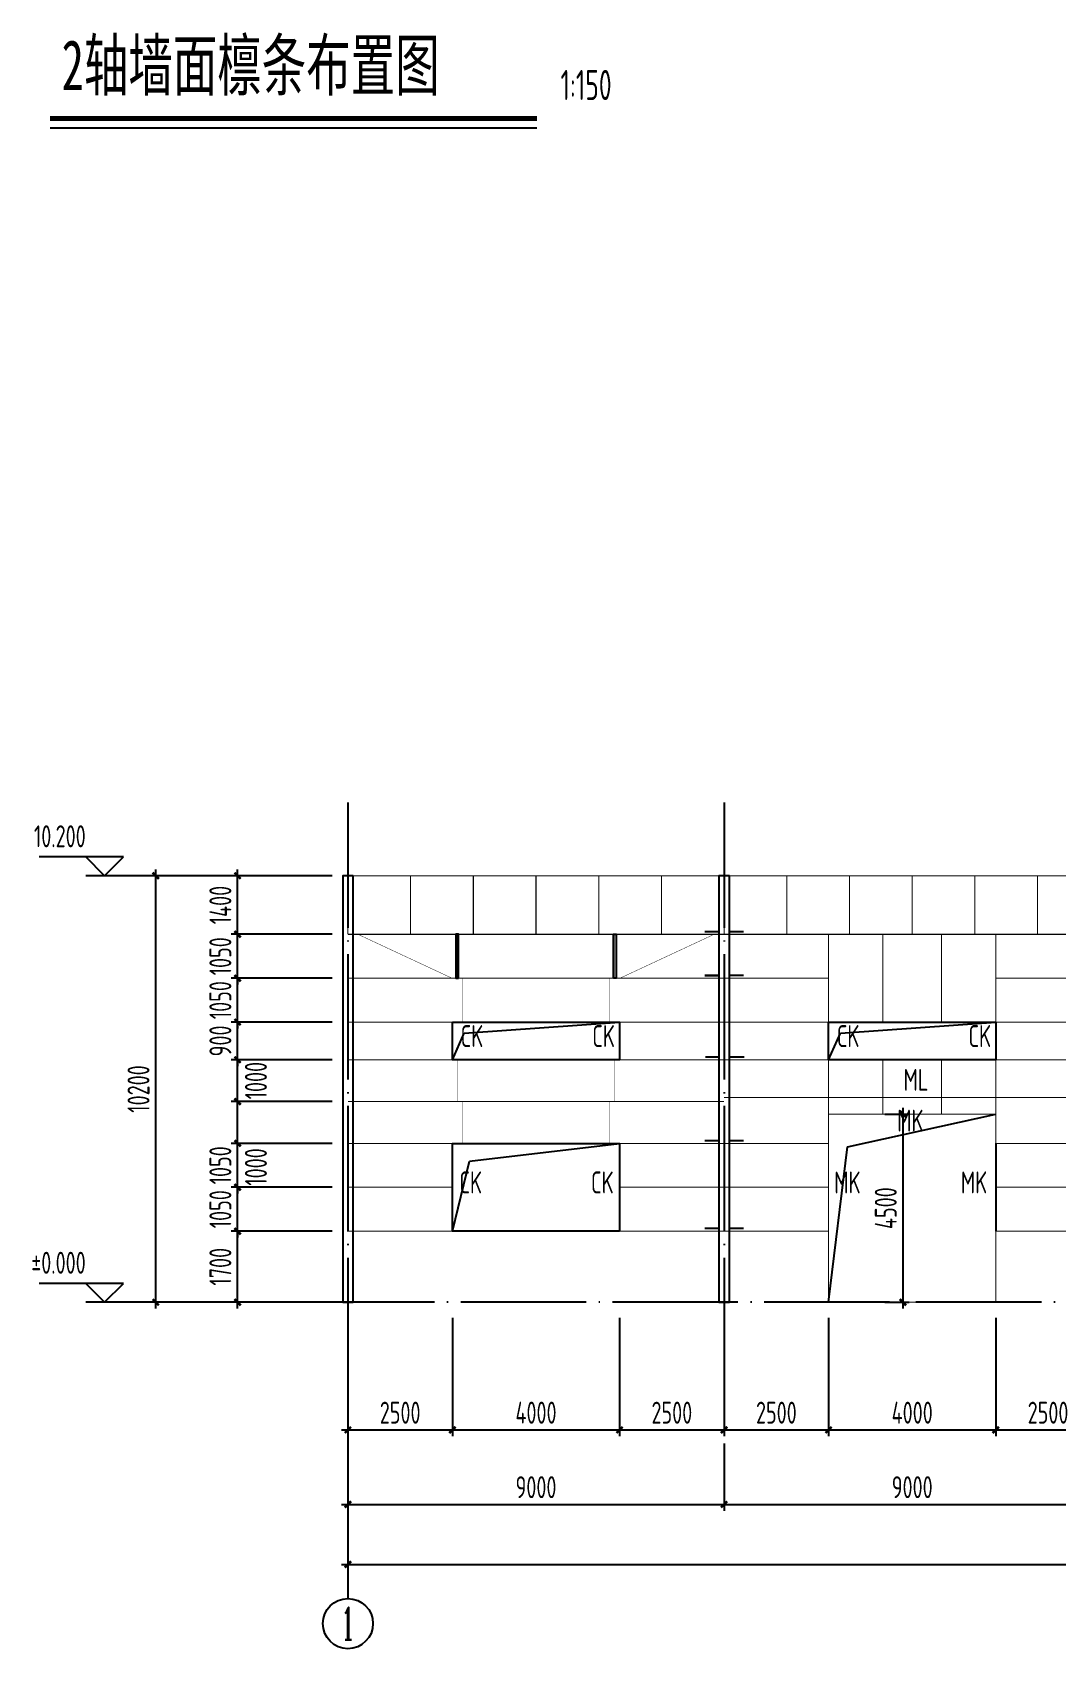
# Model space of a CAD drawing. Extents: x 753177 to 2169292, y -530934 to -273477.
# Drawn here: x 1759913 to 1784419, y -508608 to -469951 of the extents above; entities that cross this region are included whole.
import ezdxf
from ezdxf.enums import TextEntityAlignment as Align

# ---------------------------------------------------------------- set-up
doc = ezdxf.new("R2010")
doc.units = 0
doc.header["$LTSCALE"] = 1500
doc.header["$MEASUREMENT"] = 0
doc.linetypes.add('DOTE', pattern=[2.42, 2, -0.2, 0.02, -0.2])
doc.layers.get('Defpoints').update_dxf_attribs({"color": 252})
for name, color, linetype in [('AXIS', 3, 'Continuous'), ('AXIS_TEXT', 7, 'Continuous'), ('BOLT', 252, 'Continuous'), ('DIM', 3, 'Continuous'), ('NUM', 7, 'Continuous'), ('TEXT', 7, 'Continuous'), ('THIN', 7, 'Continuous'), ('WINDOW', 4, 'Continuous')]:
    doc.layers.add(name, color=color, linetype=linetype)
doc.styles.add('_TCH_AXIS', font='COMPLEX', dxfattribs={"bigfont": 'GBCBIG'})
doc.styles.add('COMPLEX', font='COMPLEX')
doc.styles.add('H500', font='Tssdeng.shx', dxfattribs={"width": 0.65, "height": 500, "bigfont": 'tssdchn.shx'})
doc.styles.add('TSSD_Dimension', font='Tssdeng.shx', dxfattribs={"width": 0.7, "bigfont": 'hztxt.shx'})
doc.styles.add('TSSD_Label', font='Tssdeng.shx', dxfattribs={"width": 0.7, "bigfont": 'hztxt.shx'})
doc.styles.add('图名', font='simhei.ttf', dxfattribs={"width": 0.7, "height": 600})
doc.dimstyles.new('TSSD_150_150', dxfattribs={"dimtxt": 525, "dimasz": 150, "dimexe": 150, "dimexo": 375, "dimgap": 150, "dimtad": 1, "dimdec": 0, "dimzin": 0, "dimdsep": 46, "dimtxsty": 'TSSD_Dimension', "dimblk": 'ARCHTICK', "dimblk1": 'ARCHTICK', "dimblk2": 'ARCHTICK', "dimcen": 0, "dimdle": 150, "dimclrt": 7, "dimadec": 0, "dimazin": 0, "dimtfac": 1, "dimtdec": 0, "dimtix": 1, "dimtmove": 2, "dimatfit": 3, "dimfxl": 0, "dimtolj": 1, "dimtzin": 0, "dimarcsym": 0})

# ---------------------------------------------------------------- blocks, each defined once
blk = doc.blocks.new('_ArchTick')
at = {"color": 0, "linetype": 'ByBlock', "const_width": 0.4}
blk.add_lwpolyline([(-0.5, -0.5), (0.5, 0.5)], dxfattribs=at)
blk = doc.blocks.new('*D1250')
at = {"layer": 'AXIS', "color": 0, "lineweight": -2, "transparency": 16777216}
for p, q in [((1776463, -503698), (1776463, -505308)), ((1785463, -503698), (1785463, -505308)), ((1776313, -505158), (1785613, -505158))]:
    blk.add_line(p, q, dxfattribs=at)
at = {"layer": 'Defpoints', "color": 0, "transparency": 16777216}
for p in [(1776463, -503323), (1785463, -503323), (1785463, -505158)]:
    blk.add_point(p, dxfattribs=at)
at = {"layer": 'AXIS', "color": 0, "lineweight": -2, "transparency": 16777216, "xscale": 150, "yscale": 150, "zscale": 150, "rotation": 180}
blk.add_blockref('_ArchTick', (1776463, -505158), dxfattribs=at)
at = {"layer": 'AXIS', "color": 0, "lineweight": -2, "transparency": 16777216, "xscale": 150, "yscale": 150, "zscale": 150}
blk.add_blockref('_ArchTick', (1785463, -505158), dxfattribs=at)
at = {"layer": 'AXIS', "color": 7, "transparency": 16777216, "insert": (1780963, -504746), "char_height": 525, "attachment_point": 5, "style": 'TSSD_Dimension'}
blk.add_mtext('\\A1;9000', dxfattribs=at)
blk = doc.blocks.new('_AXISO')
blk.add_circle((0, 0), 0.5)
at = {"layer": 'AXIS_TEXT', "style": 'COMPLEX', "width": 1.041667}
blk.add_attdef('A', text='', height=0.56, dxfattribs=at).set_placement((-0.25, -0.28), (0.25, -0.28), align=Align.FIT)
blk = doc.blocks.new('*D1252')
at = {"layer": 'Defpoints', "color": 0, "transparency": 16777216}
for p in [(1767463, -504128), (1803463, -504128), (1803463, -506595)]:
    blk.add_point(p, dxfattribs=at)
at = {"layer": 'DIM', "color": 0, "lineweight": -2, "transparency": 16777216}
for p, q in [((1767463, -504503), (1767463, -506745)), ((1803463, -504503), (1803463, -506745)), ((1767313, -506595), (1803613, -506595))]:
    blk.add_line(p, q, dxfattribs=at)
at = {"layer": 'DIM', "color": 0, "lineweight": -2, "transparency": 16777216, "xscale": 150, "yscale": 150, "zscale": 150, "rotation": 180}
blk.add_blockref('_ArchTick', (1767463, -506595), dxfattribs=at)
at = {"layer": 'DIM', "color": 0, "lineweight": -2, "transparency": 16777216, "xscale": 150, "yscale": 150, "zscale": 150}
blk.add_blockref('_ArchTick', (1803463, -506595), dxfattribs=at)
at = {"layer": 'DIM', "color": 7, "transparency": 16777216, "insert": (1785463, -506183), "char_height": 525, "attachment_point": 5, "style": 'TSSD_Dimension'}
blk.add_mtext('\\A1;36000', dxfattribs=at)
blk = doc.blocks.new('*D1253')
at = {"layer": 'AXIS', "color": 0, "lineweight": -2, "transparency": 16777216}
for p, q in [((1767463, -503698), (1767463, -505308)), ((1776463, -503698), (1776463, -505308)), ((1767313, -505158), (1776613, -505158))]:
    blk.add_line(p, q, dxfattribs=at)
at = {"layer": 'Defpoints', "color": 0, "transparency": 16777216}
for p in [(1767463, -503323), (1776463, -503323), (1776463, -505158)]:
    blk.add_point(p, dxfattribs=at)
at = {"layer": 'AXIS', "color": 0, "lineweight": -2, "transparency": 16777216, "xscale": 150, "yscale": 150, "zscale": 150, "rotation": 180}
blk.add_blockref('_ArchTick', (1767463, -505158), dxfattribs=at)
at = {"layer": 'AXIS', "color": 0, "lineweight": -2, "transparency": 16777216, "xscale": 150, "yscale": 150, "zscale": 150}
blk.add_blockref('_ArchTick', (1776463, -505158), dxfattribs=at)
at = {"layer": 'AXIS', "color": 7, "transparency": 16777216, "insert": (1771963, -504746), "char_height": 525, "attachment_point": 5, "style": 'TSSD_Dimension'}
blk.add_mtext('\\A1;9000', dxfattribs=at)
blk = doc.blocks.new('*D1231')
at = {"layer": 'Defpoints', "color": 0, "transparency": 16777216}
for p in [(1764824, -498623), (1767463, -498623), (1767463, -500323)]:
    blk.add_point(p, dxfattribs=at)
at = {"layer": 'DIM', "color": 0, "lineweight": -2, "transparency": 16777216}
for p, q in [((1767088, -498623), (1764674, -498623)), ((1764824, -500473), (1764824, -498473)), ((1767088, -500323), (1764674, -500323))]:
    blk.add_line(p, q, dxfattribs=at)
at = {"layer": 'DIM', "color": 0, "lineweight": -2, "transparency": 16777216, "xscale": 150, "yscale": 150, "zscale": 150}
for p, rotation in [((1764824, -498623), 90), ((1764824, -500323), 270)]:
    blk.add_blockref('_ArchTick', p, dxfattribs=dict(at, rotation=rotation))
at = {"layer": 'DIM', "color": 7, "transparency": 16777216, "insert": (1764412, -499473), "char_height": 525, "attachment_point": 5, "rotation": 90, "style": 'TSSD_Dimension'}
blk.add_mtext('\\A1;1700', dxfattribs=at)
blk = doc.blocks.new('*D1232')
at = {"layer": 'Defpoints', "color": 0, "transparency": 16777216}
for p in [(1764824, -497573), (1767463, -497573), (1767463, -498623)]:
    blk.add_point(p, dxfattribs=at)
at = {"layer": 'DIM', "color": 0, "lineweight": -2, "transparency": 16777216}
for p, q in [((1764824, -497573), (1764824, -497423)), ((1767088, -497573), (1764674, -497573)), ((1764824, -498623), (1764824, -497573)), ((1767088, -498623), (1764674, -498623)), ((1764824, -498623), (1764824, -498773))]:
    blk.add_line(p, q, dxfattribs=at)
at = {"layer": 'DIM', "color": 0, "lineweight": -2, "transparency": 16777216, "xscale": 150, "yscale": 150, "zscale": 150}
for p, rotation in [((1764824, -497573), 270), ((1764824, -498623), 90)]:
    blk.add_blockref('_ArchTick', p, dxfattribs=dict(at, rotation=rotation))
at = {"layer": 'DIM', "color": 7, "transparency": 16777216, "insert": (1764412, -498098), "char_height": 525, "attachment_point": 5, "rotation": 90, "style": 'TSSD_Dimension'}
blk.add_mtext('\\A1;1050', dxfattribs=at)
blk = doc.blocks.new('*D1233')
at = {"layer": 'Defpoints', "color": 0, "transparency": 16777216}
for p in [(1764824, -495523), (1767463, -495523), (1767463, -496523)]:
    blk.add_point(p, dxfattribs=at)
at = {"layer": 'DIM', "color": 0, "lineweight": -2, "transparency": 16777216}
for p, q in [((1767088, -495523), (1764674, -495523)), ((1764824, -496673), (1764824, -495373)), ((1767088, -496523), (1764674, -496523))]:
    blk.add_line(p, q, dxfattribs=at)
at = {"layer": 'DIM', "color": 0, "lineweight": -2, "transparency": 16777216, "xscale": 150, "yscale": 150, "zscale": 150}
for p, rotation in [((1764824, -495523), 90), ((1764824, -496523), 270)]:
    blk.add_blockref('_ArchTick', p, dxfattribs=dict(at, rotation=rotation))
at = {"layer": 'DIM', "color": 7, "transparency": 16777216, "insert": (1765262, -497088), "char_height": 525, "attachment_point": 5, "rotation": 90, "style": 'TSSD_Dimension'}
blk.add_mtext('\\A1;1000', dxfattribs=at)
blk = doc.blocks.new('*D1234')
at = {"layer": 'Defpoints', "color": 0, "transparency": 16777216}
for p in [(1764824, -493623), (1767463, -493623), (1767463, -494523)]:
    blk.add_point(p, dxfattribs=at)
at = {"layer": 'DIM', "color": 0, "lineweight": -2, "transparency": 16777216}
for p, q in [((1767088, -493623), (1764674, -493623)), ((1764824, -493623), (1764824, -493473)), ((1764824, -494523), (1764824, -493623)), ((1767088, -494523), (1764674, -494523)), ((1764824, -494523), (1764824, -494673))]:
    blk.add_line(p, q, dxfattribs=at)
at = {"layer": 'DIM', "color": 0, "lineweight": -2, "transparency": 16777216, "xscale": 150, "yscale": 150, "zscale": 150}
for p, rotation in [((1764824, -493623), 270), ((1764824, -494523), 90)]:
    blk.add_blockref('_ArchTick', p, dxfattribs=dict(at, rotation=rotation))
at = {"layer": 'DIM', "color": 7, "transparency": 16777216, "insert": (1764412, -494073), "char_height": 525, "attachment_point": 5, "rotation": 90, "style": 'TSSD_Dimension'}
blk.add_mtext('\\A1;900', dxfattribs=at)
blk = doc.blocks.new('*D1235')
at = {"layer": 'Defpoints', "color": 0, "transparency": 16777216}
for p in [(1764824, -491523), (1767463, -491523), (1767463, -492573)]:
    blk.add_point(p, dxfattribs=at)
at = {"layer": 'DIM', "color": 0, "lineweight": -2, "transparency": 16777216}
for p, q in [((1767088, -491523), (1764674, -491523)), ((1764824, -491523), (1764824, -491373)), ((1764824, -492573), (1764824, -491523)), ((1767088, -492573), (1764674, -492573)), ((1764824, -492573), (1764824, -492723))]:
    blk.add_line(p, q, dxfattribs=at)
at = {"layer": 'DIM', "color": 0, "lineweight": -2, "transparency": 16777216, "xscale": 150, "yscale": 150, "zscale": 150}
for p, rotation in [((1764824, -491523), 270), ((1764824, -492573), 90)]:
    blk.add_blockref('_ArchTick', p, dxfattribs=dict(at, rotation=rotation))
at = {"layer": 'DIM', "color": 7, "transparency": 16777216, "insert": (1764412, -492048), "char_height": 525, "attachment_point": 5, "rotation": 90, "style": 'TSSD_Dimension'}
blk.add_mtext('\\A1;1050', dxfattribs=at)
blk = doc.blocks.new('*D1236')
at = {"layer": 'Defpoints', "color": 0, "transparency": 16777216}
for p in [(1764824, -490123), (1767463, -490123), (1767463, -491523)]:
    blk.add_point(p, dxfattribs=at)
at = {"layer": 'DIM', "color": 0, "lineweight": -2, "transparency": 16777216}
for p, q in [((1767088, -490123), (1764674, -490123)), ((1764824, -491673), (1764824, -489973)), ((1767088, -491523), (1764674, -491523))]:
    blk.add_line(p, q, dxfattribs=at)
at = {"layer": 'DIM', "color": 0, "lineweight": -2, "transparency": 16777216, "xscale": 150, "yscale": 150, "zscale": 150}
for p, rotation in [((1764824, -490123), 90), ((1764824, -491523), 270)]:
    blk.add_blockref('_ArchTick', p, dxfattribs=dict(at, rotation=rotation))
at = {"layer": 'DIM', "color": 7, "transparency": 16777216, "insert": (1764412, -490823), "char_height": 525, "attachment_point": 5, "rotation": 90, "style": 'TSSD_Dimension'}
blk.add_mtext('\\A1;1400', dxfattribs=at)
blk = doc.blocks.new('*D1237')
at = {"layer": 'Defpoints', "color": 0, "transparency": 16777216}
for p in [(1764824, -492573), (1767463, -492573), (1767463, -493623)]:
    blk.add_point(p, dxfattribs=at)
at = {"layer": 'DIM', "color": 0, "lineweight": -2, "transparency": 16777216}
for p, q in [((1764824, -492573), (1764824, -492423)), ((1767088, -492573), (1764674, -492573)), ((1764824, -493623), (1764824, -492573)), ((1767088, -493623), (1764674, -493623)), ((1764824, -493623), (1764824, -493773))]:
    blk.add_line(p, q, dxfattribs=at)
at = {"layer": 'DIM', "color": 0, "lineweight": -2, "transparency": 16777216, "xscale": 150, "yscale": 150, "zscale": 150}
for p, rotation in [((1764824, -492573), 270), ((1764824, -493623), 90)]:
    blk.add_blockref('_ArchTick', p, dxfattribs=dict(at, rotation=rotation))
at = {"layer": 'DIM', "color": 7, "transparency": 16777216, "insert": (1764412, -493098), "char_height": 525, "attachment_point": 5, "rotation": 90, "style": 'TSSD_Dimension'}
blk.add_mtext('\\A1;1050', dxfattribs=at)
blk = doc.blocks.new('*D1238')
at = {"layer": 'Defpoints', "color": 0, "transparency": 16777216}
for p in [(1764824, -494523), (1767463, -494523), (1767463, -495523)]:
    blk.add_point(p, dxfattribs=at)
at = {"layer": 'DIM', "color": 0, "lineweight": -2, "transparency": 16777216}
for p, q in [((1764824, -495673), (1764824, -494373)), ((1767088, -494523), (1764674, -494523)), ((1767088, -495523), (1764674, -495523))]:
    blk.add_line(p, q, dxfattribs=at)
at = {"layer": 'DIM', "color": 0, "lineweight": -2, "transparency": 16777216, "xscale": 150, "yscale": 150, "zscale": 150}
for p, rotation in [((1764824, -494523), 90), ((1764824, -495523), 270)]:
    blk.add_blockref('_ArchTick', p, dxfattribs=dict(at, rotation=rotation))
at = {"layer": 'DIM', "color": 7, "transparency": 16777216, "insert": (1765262, -495023), "char_height": 525, "attachment_point": 5, "rotation": 90, "style": 'TSSD_Dimension'}
blk.add_mtext('\\A1;1000', dxfattribs=at)
blk = doc.blocks.new('*D1220')
at = {"layer": 'Defpoints', "color": 0, "transparency": 16777216}
for p in [(1767463, -500323), (1769963, -500323), (1769963, -503377)]:
    blk.add_point(p, dxfattribs=at)
at = {"layer": 'DIM', "color": 0, "lineweight": -2, "transparency": 16777216}
for p, q in [((1767463, -500698), (1767463, -503527)), ((1769963, -500698), (1769963, -503527)), ((1767313, -503377), (1770113, -503377))]:
    blk.add_line(p, q, dxfattribs=at)
at = {"layer": 'DIM', "color": 0, "lineweight": -2, "transparency": 16777216, "xscale": 150, "yscale": 150, "zscale": 150, "rotation": 180}
blk.add_blockref('_ArchTick', (1767463, -503377), dxfattribs=at)
at = {"layer": 'DIM', "color": 0, "lineweight": -2, "transparency": 16777216, "xscale": 150, "yscale": 150, "zscale": 150}
blk.add_blockref('_ArchTick', (1769963, -503377), dxfattribs=at)
at = {"layer": 'DIM', "color": 7, "transparency": 16777216, "insert": (1768713, -502964), "char_height": 525, "attachment_point": 5, "style": 'TSSD_Dimension'}
blk.add_mtext('\\A1;2500', dxfattribs=at)
blk = doc.blocks.new('*D1221')
at = {"layer": 'Defpoints', "color": 0, "transparency": 16777216}
for p in [(1769963, -500323), (1773963, -500323), (1773963, -503377)]:
    blk.add_point(p, dxfattribs=at)
at = {"layer": 'DIM', "color": 0, "lineweight": -2, "transparency": 16777216}
for p, q in [((1769963, -500698), (1769963, -503527)), ((1773963, -500698), (1773963, -503527)), ((1769813, -503377), (1774113, -503377))]:
    blk.add_line(p, q, dxfattribs=at)
at = {"layer": 'DIM', "color": 0, "lineweight": -2, "transparency": 16777216, "xscale": 150, "yscale": 150, "zscale": 150, "rotation": 180}
blk.add_blockref('_ArchTick', (1769963, -503377), dxfattribs=at)
at = {"layer": 'DIM', "color": 0, "lineweight": -2, "transparency": 16777216, "xscale": 150, "yscale": 150, "zscale": 150}
blk.add_blockref('_ArchTick', (1773963, -503377), dxfattribs=at)
at = {"layer": 'DIM', "color": 7, "transparency": 16777216, "insert": (1771963, -502964), "char_height": 525, "attachment_point": 5, "style": 'TSSD_Dimension'}
blk.add_mtext('\\A1;4000', dxfattribs=at)
blk = doc.blocks.new('*D1222')
at = {"layer": 'Defpoints', "color": 0, "transparency": 16777216}
for p in [(1773963, -500323), (1776463, -500323), (1776463, -503377)]:
    blk.add_point(p, dxfattribs=at)
at = {"layer": 'DIM', "color": 0, "lineweight": -2, "transparency": 16777216}
for p, q in [((1773963, -500698), (1773963, -503527)), ((1776463, -500698), (1776463, -503527)), ((1773813, -503377), (1776613, -503377))]:
    blk.add_line(p, q, dxfattribs=at)
at = {"layer": 'DIM', "color": 0, "lineweight": -2, "transparency": 16777216, "xscale": 150, "yscale": 150, "zscale": 150, "rotation": 180}
blk.add_blockref('_ArchTick', (1773963, -503377), dxfattribs=at)
at = {"layer": 'DIM', "color": 0, "lineweight": -2, "transparency": 16777216, "xscale": 150, "yscale": 150, "zscale": 150}
blk.add_blockref('_ArchTick', (1776463, -503377), dxfattribs=at)
at = {"layer": 'DIM', "color": 7, "transparency": 16777216, "insert": (1775213, -502964), "char_height": 525, "attachment_point": 5, "style": 'TSSD_Dimension'}
blk.add_mtext('\\A1;2500', dxfattribs=at)
blk = doc.blocks.new('*D1223')
at = {"layer": 'Defpoints', "color": 0, "transparency": 16777216}
for p in [(1776463, -500323), (1778963, -500323), (1778963, -503377)]:
    blk.add_point(p, dxfattribs=at)
at = {"layer": 'DIM', "color": 0, "lineweight": -2, "transparency": 16777216}
for p, q in [((1776463, -500698), (1776463, -503527)), ((1778963, -500698), (1778963, -503527)), ((1776313, -503377), (1779113, -503377))]:
    blk.add_line(p, q, dxfattribs=at)
at = {"layer": 'DIM', "color": 0, "lineweight": -2, "transparency": 16777216, "xscale": 150, "yscale": 150, "zscale": 150, "rotation": 180}
blk.add_blockref('_ArchTick', (1776463, -503377), dxfattribs=at)
at = {"layer": 'DIM', "color": 0, "lineweight": -2, "transparency": 16777216, "xscale": 150, "yscale": 150, "zscale": 150}
blk.add_blockref('_ArchTick', (1778963, -503377), dxfattribs=at)
at = {"layer": 'DIM', "color": 7, "transparency": 16777216, "insert": (1777713, -502964), "char_height": 525, "attachment_point": 5, "style": 'TSSD_Dimension'}
blk.add_mtext('\\A1;2500', dxfattribs=at)
blk = doc.blocks.new('*D1224')
at = {"layer": 'Defpoints', "color": 0, "transparency": 16777216}
for p in [(1778963, -500323), (1782963, -500323), (1782963, -503377)]:
    blk.add_point(p, dxfattribs=at)
at = {"layer": 'DIM', "color": 0, "lineweight": -2, "transparency": 16777216}
for p, q in [((1778963, -500698), (1778963, -503527)), ((1782963, -500698), (1782963, -503527)), ((1778813, -503377), (1783113, -503377))]:
    blk.add_line(p, q, dxfattribs=at)
at = {"layer": 'DIM', "color": 0, "lineweight": -2, "transparency": 16777216, "xscale": 150, "yscale": 150, "zscale": 150, "rotation": 180}
blk.add_blockref('_ArchTick', (1778963, -503377), dxfattribs=at)
at = {"layer": 'DIM', "color": 0, "lineweight": -2, "transparency": 16777216, "xscale": 150, "yscale": 150, "zscale": 150}
blk.add_blockref('_ArchTick', (1782963, -503377), dxfattribs=at)
at = {"layer": 'DIM', "color": 7, "transparency": 16777216, "insert": (1780963, -502964), "char_height": 525, "attachment_point": 5, "style": 'TSSD_Dimension'}
blk.add_mtext('\\A1;4000', dxfattribs=at)
blk = doc.blocks.new('*D1225')
at = {"layer": 'Defpoints', "color": 0, "transparency": 16777216}
for p in [(1782963, -500323), (1785463, -500323), (1785463, -503377)]:
    blk.add_point(p, dxfattribs=at)
at = {"layer": 'DIM', "color": 0, "lineweight": -2, "transparency": 16777216}
for p, q in [((1782963, -500698), (1782963, -503527)), ((1785463, -500698), (1785463, -503527)), ((1782813, -503377), (1785613, -503377))]:
    blk.add_line(p, q, dxfattribs=at)
at = {"layer": 'DIM', "color": 0, "lineweight": -2, "transparency": 16777216, "xscale": 150, "yscale": 150, "zscale": 150, "rotation": 180}
blk.add_blockref('_ArchTick', (1782963, -503377), dxfattribs=at)
at = {"layer": 'DIM', "color": 0, "lineweight": -2, "transparency": 16777216, "xscale": 150, "yscale": 150, "zscale": 150}
blk.add_blockref('_ArchTick', (1785463, -503377), dxfattribs=at)
at = {"layer": 'DIM', "color": 7, "transparency": 16777216, "insert": (1784213, -502964), "char_height": 525, "attachment_point": 5, "style": 'TSSD_Dimension'}
blk.add_mtext('\\A1;2500', dxfattribs=at)
blk = doc.blocks.new('*D1230')
at = {"layer": 'Defpoints', "color": 0, "transparency": 16777216}
for p in [(1764824, -496523), (1767463, -496523), (1767463, -497573)]:
    blk.add_point(p, dxfattribs=at)
at = {"layer": 'DIM', "color": 0, "lineweight": -2, "transparency": 16777216}
for p, q in [((1767088, -496523), (1764674, -496523)), ((1764824, -496523), (1764824, -496373)), ((1764824, -497573), (1764824, -496523)), ((1767088, -497573), (1764674, -497573)), ((1764824, -497573), (1764824, -497723))]:
    blk.add_line(p, q, dxfattribs=at)
at = {"layer": 'DIM', "color": 0, "lineweight": -2, "transparency": 16777216, "xscale": 150, "yscale": 150, "zscale": 150}
for p, rotation in [((1764824, -496523), 270), ((1764824, -497573), 90)]:
    blk.add_blockref('_ArchTick', p, dxfattribs=dict(at, rotation=rotation))
at = {"layer": 'DIM', "color": 7, "transparency": 16777216, "insert": (1764412, -497048), "char_height": 525, "attachment_point": 5, "rotation": 90, "style": 'TSSD_Dimension'}
blk.add_mtext('\\A1;1050', dxfattribs=at)
blk = doc.blocks.new('*D1239')
at = {"layer": 'Defpoints', "color": 0, "transparency": 16777216}
for p in [(1762866, -490123), (1767088, -490123), (1767088, -500323)]:
    blk.add_point(p, dxfattribs=at)
at = {"layer": 'DIM', "color": 0, "lineweight": -2, "transparency": 16777216}
for p, q in [((1766713, -490123), (1762716, -490123)), ((1762866, -500473), (1762866, -489973)), ((1766713, -500323), (1762716, -500323))]:
    blk.add_line(p, q, dxfattribs=at)
at = {"layer": 'DIM', "color": 0, "lineweight": -2, "transparency": 16777216, "xscale": 150, "yscale": 150, "zscale": 150}
for p, rotation in [((1762866, -490123), 90), ((1762866, -500323), 270)]:
    blk.add_blockref('_ArchTick', p, dxfattribs=dict(at, rotation=rotation))
at = {"layer": 'DIM', "color": 7, "transparency": 16777216, "insert": (1762454, -495223), "char_height": 525, "attachment_point": 5, "rotation": 90, "style": 'TSSD_Dimension'}
blk.add_mtext('\\A1;10200', dxfattribs=at)
blk = doc.blocks.new('*D1255')
at = {"layer": 'Defpoints', "color": 0, "transparency": 16777216}
for p in [(1779931, -495823), (1780743, -495823), (1779931, -500323)]:
    blk.add_point(p, dxfattribs=at)
at = {"layer": 'DIM', "color": 0, "lineweight": -2, "transparency": 16777216}
for p, q in [((1780306, -495823), (1780893, -495823)), ((1780743, -500473), (1780743, -495673)), ((1780306, -500323), (1780893, -500323))]:
    blk.add_line(p, q, dxfattribs=at)
at = {"layer": 'DIM', "color": 0, "lineweight": -2, "transparency": 16777216, "xscale": 150, "yscale": 150, "zscale": 150}
for p, rotation in [((1780743, -495823), 90), ((1780743, -500323), 270)]:
    blk.add_blockref('_ArchTick', p, dxfattribs=dict(at, rotation=rotation))
at = {"layer": 'DIM', "color": 7, "transparency": 16777216, "insert": (1780331, -498073), "char_height": 525, "attachment_point": 5, "rotation": 90, "style": 'TSSD_Dimension'}
blk.add_mtext('\\A1;4500', dxfattribs=at)

msp = doc.modelspace()

# ---------------------------------------------------------------- linework, layer by layer
at = {"color": 4, "linetype": 'ByBlock'}
for points in [[(1767588.2, -490123.4), (1767338.2, -490123.4), (1767338.2, -500323.4), (1767588.2, -500323.4)], [(1776588.2, -490123.4), (1776338.2, -490123.4), (1776338.2, -500323.4), (1776588.2, -500323.4)]]:
    msp.add_lwpolyline(points, close=True, dxfattribs=at)
at = {"color": 2, "linetype": 'ByBlock'}
for points, const_width in [([(1767463.2, -490123.4), (1803463.2, -490123.4)], 25), ([(1767463.2, -491523.4), (1803463.2, -491523.4)], 25), ([(1767702.2, -491523.4), (1769957.2, -492574.4)], 10), ([(1770077.2, -491523.4), (1770077.2, -492574.4)], 10), ([(1773849.2, -491523.4), (1773849.2, -492574.4)], 10), ([(1776224.2, -491523.4), (1773969.2, -492574.4)], 10), ([(1778963.2, -500323.4), (1778963.2, -491523.4)], 25), ([(1782963.2, -500323.4), (1782963.2, -491523.4)], 25), ([(1767463.2, -492572.9), (1778963.2, -492572.9)], 25), ([(1770197.2, -492574.4), (1770197.2, -493623.4)], 10), ([(1773729.2, -492574.4), (1773729.2, -493623.4)], 10), ([(1782963.2, -492572.9), (1803463.2, -492572.9)], 25), ([(1767463.2, -493623.4), (1803463.2, -493623.4)], 25), ([(1767463.2, -494523.4), (1803463.2, -494523.4)], 25), ([(1770077.2, -494523.4), (1770077.2, -495522.9)], 10), ([(1773849.2, -494523.4), (1773849.2, -495522.9)], 10), ([(1767463.2, -495522.9), (1776463.2, -495522.9)], 25), ([(1770197.2, -495522.9), (1770197.2, -496523.4)], 10), ([(1773729.2, -495522.9), (1773729.2, -496523.4)], 10), ([(1785463.2, -495423.4), (1776463.2, -495423.4)], 25), ([(1767463.2, -496523.4), (1778963.2, -496523.4)], 25), ([(1782963.2, -496523.4), (1803463.2, -496523.4)], 25), ([(1767463.2, -497572.9), (1769963.2, -497572.9)], 25), ([(1773963.2, -497572.9), (1778963.2, -497572.9)], 25), ([(1782963.2, -497572.9), (1787963.2, -497572.9)], 25), ([(1767463.2, -498623.4), (1778963.2, -498623.4)], 25), ([(1782963.2, -498623.4), (1798263.2, -498623.4)], 25)]:
    msp.add_lwpolyline(points, dxfattribs=dict(at, const_width=const_width))
for points in [[(1770107.2, -492574.4), (1770107.2, -491523.4), (1770047.2, -491523.4), (1770047.2, -492574.4)], [(1773819.2, -492574.4), (1773819.2, -491523.4), (1773879.2, -491523.4), (1773879.2, -492574.4)]]:
    msp.add_lwpolyline(points, close=True, dxfattribs=at)
at = {"color": 2, "linetype": 'ByBlock', "const_width": 25}
msp.add_lwpolyline([(1782963.2, -500323.4), (1778963.2, -500323.4), (1778963.2, -495823.4), (1782963.2, -495823.4)], close=True, dxfattribs=at)
at = {"layer": 'AXIS', "color": 252, "linetype": 'DOTE'}
for p, q in [((1767463.2, -488367.7), (1767463.2, -503323.4)), ((1776463.2, -488367.7), (1776463.2, -503323.4)), ((1809463.2, -500323.4), (1761463.2, -500323.4))]:
    msp.add_line(p, q, dxfattribs=at)
at = {"layer": 'AXIS'}
msp.add_line((1767463.2, -503323.4), (1767463.2, -507408.3), dxfattribs=at)
at = {"layer": 'BOLT', "color": 2}
for p, q in [((1770245.5, -493884.6), (1773963.2, -493623.4)), ((1779245.5, -493884.6), (1782963.2, -493623.4)), ((1769963.2, -494523.4), (1770245.5, -493884.6)), ((1778963.2, -494523.4), (1779245.5, -493884.6)), ((1770370.2, -496947.2), (1773963.2, -496523.4)), ((1769963.2, -498623.4), (1770370.2, -496947.2))]:
    msp.add_line(p, q, dxfattribs=at)
at = {"layer": 'BOLT'}
for p, q in [((1779412.5, -496602.9), (1782963.2, -495823.4)), ((1778963.2, -500323.4), (1779412.5, -496602.9))]:
    msp.add_line(p, q, dxfattribs=at)
at = {"layer": 'BOLT', "color": 2, "const_width": 25}
for points in [[(1767463.2, -491523.4), (1767463.2, -490123.4)], [(1768963.2, -491523.4), (1768963.2, -490123.4)], [(1770463.2, -491523.4), (1770463.2, -490123.4)], [(1771963.2, -491523.4), (1771963.2, -490123.4)], [(1773463.2, -491523.4), (1773463.2, -490123.4)], [(1774963.2, -491523.4), (1774963.2, -490123.4)], [(1776463.2, -491523.4), (1776463.2, -490123.4)], [(1776463.2, -491523.4), (1776463.2, -490123.4)], [(1777963.2, -491523.4), (1777963.2, -490123.4)], [(1779463.2, -491523.4), (1779463.2, -490123.4)], [(1780963.2, -491523.4), (1780963.2, -490123.4)], [(1782463.2, -491523.4), (1782463.2, -490123.4)], [(1783963.2, -491523.4), (1783963.2, -490123.4)], [(1780263.2, -493623.4), (1780263.2, -491523.4)], [(1781663.2, -493623.4), (1781663.2, -491523.4)], [(1780263.2, -495823.4), (1780263.2, -494523.4)], [(1781663.2, -495823.4), (1781663.2, -494523.4)]]:
    msp.add_lwpolyline(points, dxfattribs=at)
at = {"layer": 'BOLT', "color": 2}
for points in [[(1769963.2, -493623.4), (1773963.2, -493623.4), (1773963.2, -494523.4), (1769963.2, -494523.4)], [(1778963.2, -493623.4), (1782963.2, -493623.4), (1782963.2, -494523.4), (1778963.2, -494523.4)], [(1773963.2, -498623.4), (1769963.2, -498623.4), (1769963.2, -496523.4), (1773963.2, -496523.4)]]:
    msp.add_lwpolyline(points, close=True, dxfattribs=at)
msp.add_lwpolyline([(1782963.2, -496523.4), (1782963.2, -496523.4), (1782963.2, -498623.4)], dxfattribs=at)
at = {"layer": 'NUM', "const_width": 112.5}
msp.add_lwpolyline([(1760339, -472011.2), (1771986.6, -472011.2)], dxfattribs=at)
at = {"layer": 'NUM'}
msp.add_lwpolyline([(1760339, -472236.2), (1771986.6, -472236.2)], dxfattribs=at)
at = {"layer": 'THIN'}
for p, q in [((1761190.5, -489673.4), (1760080, -489673.4)), ((1761640.5, -490123.4), (1761190.5, -489673.4)), ((1762090.5, -489673.4), (1761190.5, -489673.4)), ((1761640.5, -490123.4), (1762090.5, -489673.4)), ((1762716.5, -490123.4), (1761190.5, -490123.4)), ((1761190.5, -499873.4), (1760080, -499873.4)), ((1761640.5, -500323.4), (1761190.5, -499873.4)), ((1762090.5, -499873.4), (1761190.5, -499873.4)), ((1761640.5, -500323.4), (1762090.5, -499873.4)), ((1762716.5, -500323.4), (1761190.5, -500323.4))]:
    msp.add_line(p, q, dxfattribs=at)
at = {"layer": 'WINDOW', "linetype": 'ByBlock', "const_width": 50}
for points in [[(1775997.9, -491457.3), (1776337.7, -491457.3)], [(1776587.7, -491457.1), (1776927.6, -491457.1)], [(1775997.9, -492507.3), (1776337.7, -492507.3)], [(1776587.7, -492507.1), (1776927.6, -492507.1)], [(1776016.9, -494457.3), (1776356.7, -494457.3)], [(1776606.7, -494457.1), (1776946.5, -494457.1)], [(1775997.9, -496457.3), (1776337.7, -496457.3)], [(1776587.7, -496457.1), (1776927.6, -496457.1)], [(1775997.9, -498557.3), (1776337.7, -498557.3)], [(1776587.7, -498557.1), (1776927.6, -498557.1)]]:
    msp.add_lwpolyline(points, dxfattribs=at)

# ---------------------------------------------------------------- block references
at = {"layer": 'AXIS'}
ref = msp.add_blockref('_AXISO', (1767463.2, -508008.3), dxfattribs=dict(at, xscale=1200, yscale=1200, zscale=1200))
ref.add_attrib('A', '1', dxfattribs={"layer": 'AXIS_TEXT', "height": 772.1, "style": '_TCH_AXIS'}).set_placement((1767297.8, -508394.3), (1767628.7, -508394.3), align=Align.FIT)

# ---------------------------------------------------------------- texts
at = {"layer": 'TEXT', "width": 0.65}
for s, height, style, p in [('2轴墙面檩条布置图', 1200, '图名', (1760615.7, -471693.8)), ('1:150', 720, 'H500', (1772549.1, -471786.2))]:
    msp.add_text(s, height=height, dxfattribs=dict(at, style=style)).set_placement(p, align=Align.BOTTOM_LEFT)
at = {"layer": 'THIN', "style": 'TSSD_Label', "width": 0.7}
for s, p in [('10.200', (1761190.5, -489598.4)), ('CK', (1770701.9, -494377.3)), ('CK', (1773851.3, -494377.3)), ('CK', (1779701.9, -494377.3)), ('CK', (1782851.3, -494377.3)), ('ML', (1781349.9, -495423.4)), ('MK', (1781234.9, -496399.8)), ('CK', (1770671.9, -497877.3)), ('CK', (1773821.3, -497877.3)), ('MK', (1779729.1, -497877.3)), ('MK', (1782757.8, -497877.3)), ('%%P0.000', (1761190.5, -499798.4))]:
    msp.add_text(s, height=525, dxfattribs=at).set_placement(p, align=Align.BOTTOM_RIGHT)

# ---------------------------------------------------------------- dimensions: what is measured, and where the dimension line sits
at = {"layer": 'AXIS'}
for p1, p2, picture, middle in [((1767463.2, -503323.4), (1776463.2, -503323.4), '*D1253', (1771963.2, -504745.8)), ((1776463.2, -503323.4), (1785463.2, -503323.4), '*D1250', (1780963.2, -504745.8))]:
    dim = msp.add_aligned_dim(p1=p1, p2=p2, distance=-1834.9, dimstyle='TSSD_150_150', dxfattribs=at)
    dim.commit()
    dim.dimension.update_dxf_attribs({"geometry": picture, "text_midpoint": middle})
at = {"layer": 'DIM'}
for base, p1, p2, angle, picture, middle in [((1762866.4, -490123.4), (1767088.2, -500323.4), (1767088.2, -490123.4), 90, '*D1239', (1762453.9, -495223.4)), ((1764824.1, -490123.4), (1767463.2, -491523.4), (1767463.2, -490123.4), 90, '*D1236', (1764411.6, -490823.4)), ((1764824.0954, -491523.3948), (1767463.2426, -492572.9057), (1767463.2426, -491523.3948), 90, '*D1235', (1764411.5954, -492048.1503)), ((1764824.0954, -492572.9057), (1767463.2426, -493623.3948), (1767463.2426, -492572.9057), 90, '*D1237', (1764411.5954, -493098.1503)), ((1764824.1, -493623.4), (1767463.2, -494523.4), (1767463.2, -493623.4), 90, '*D1234', (1764411.6, -494073.4)), ((1780743.2, -495823.4), (1779930.6, -500323.4), (1779930.6, -495823.4), 90, '*D1255', (1780330.7, -498073.4)), ((1764824.0954, -496523.3948), (1767463.2426, -497572.9058), (1767463.2426, -496523.3948), 90, '*D1230', (1764411.5954, -497048.1503)), ((1764824.0954, -497572.9058), (1767463.2426, -498623.3948), (1767463.2426, -497572.9058), 90, '*D1232', (1764411.5954, -498098.1503)), ((1764824.1, -498623.4), (1767463.2, -500323.4), (1767463.2, -498623.4), 90, '*D1231', (1764411.6, -499473.4)), ((1803463.2, -506595.3), (1767463.2, -504128.2), (1803463.2, -504128.2), 360, '*D1252', (1785463.2, -506182.8))]:
    dim = msp.add_linear_dim(base=base, p1=p1, p2=p2, angle=angle, dimstyle='TSSD_150_150', dxfattribs=at)
    dim.commit()
    dim.dimension.update_dxf_attribs({"geometry": picture, "text_midpoint": middle})
for base, p1, p2, picture, middle in [((1764824.0954, -494523.3948), (1767463.2426, -495522.9058), (1767463.2426, -494523.3948), '*D1238', (1765261.5954, -495023.1503)), ((1764824.0954, -495522.9058), (1767463.2426, -496523.3948), (1767463.2426, -495522.9058), '*D1233', (1765261.5954, -497088.1063))]:
    dim = msp.add_linear_dim(base=base, p1=p1, p2=p2, angle=90, dimstyle='TSSD_150_150', dxfattribs=at)
    dim.commit()
    dim.dimension.update_dxf_attribs({"geometry": picture, "text_midpoint": middle, "dimtype": 160})
for base, p1, p2, picture, middle in [((1769963.2, -503376.6), (1767463.2, -500323.4), (1769963.2, -500323.4), '*D1220', (1768713.2, -502964.1)), ((1773963.2, -503376.6), (1769963.2, -500323.4), (1773963.2, -500323.4), '*D1221', (1771963.2, -502964.1)), ((1776463.2, -503376.6), (1773963.2, -500323.4), (1776463.2, -500323.4), '*D1222', (1775213.2, -502964.1)), ((1778963.2, -503376.6), (1776463.2, -500323.4), (1778963.2, -500323.4), '*D1223', (1777713.2, -502964.1)), ((1782963.2, -503376.6), (1778963.2, -500323.4), (1782963.2, -500323.4), '*D1224', (1780963.2, -502964.1)), ((1785463.2, -503376.6), (1782963.2, -500323.4), (1785463.2, -500323.4), '*D1225', (1784213.2, -502964.1))]:
    dim = msp.add_linear_dim(base=base, p1=p1, p2=p2, dimstyle='TSSD_150_150', dxfattribs=at)
    dim.commit()
    dim.dimension.update_dxf_attribs({"geometry": picture, "text_midpoint": middle})

doc.saveas('drawing.dxf')
